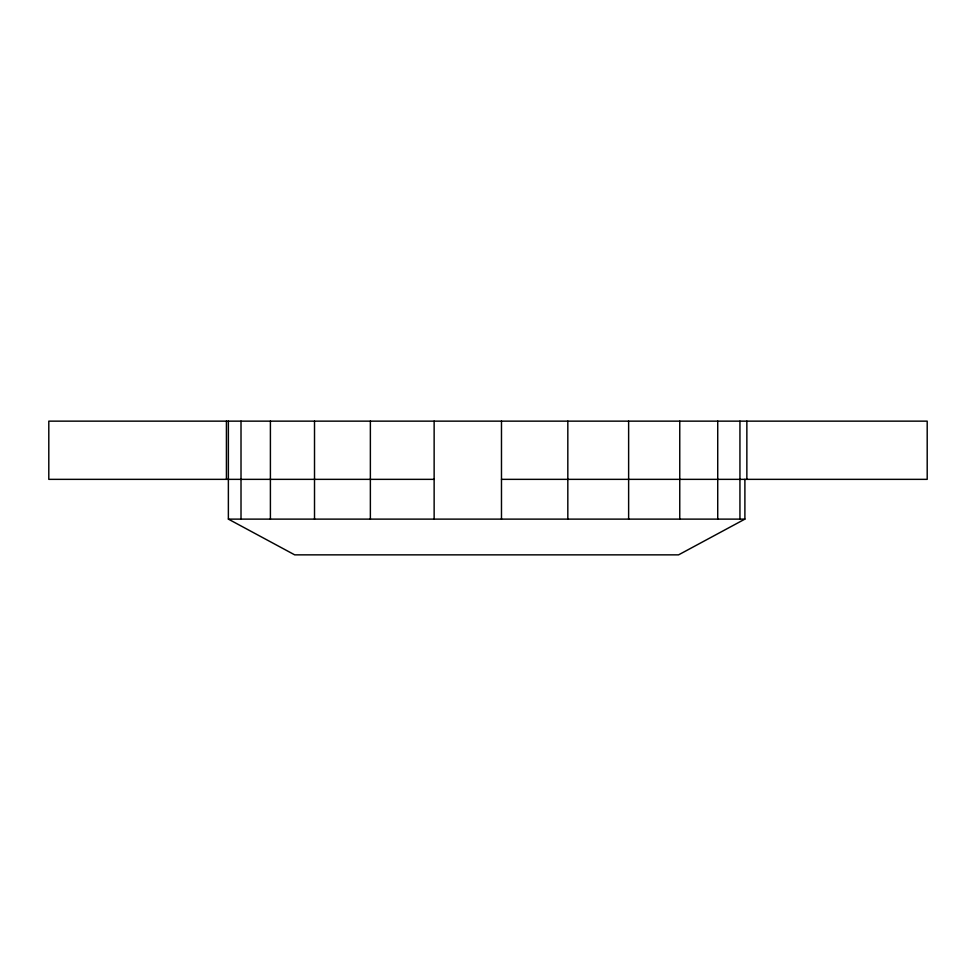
<?xml version="1.0" encoding="UTF-8"?>
<svg xmlns="http://www.w3.org/2000/svg" width="976" height="976" viewBox="0 0 976 976"><rect width="100%" height="100%" fill="white"/><g stroke="black" fill="none" stroke-linecap="round" stroke-linejoin="round"><path stroke-width="1.46" d="M744.895 479.35L744.895 519.122L678.564 554.856L294.715 554.856L228.372 519.122L228.372 421.144M434.137 479.35L48.8 479.35L48.8 421.144L927.2 421.144L927.2 479.35L501.481 479.35M228.372 519.122L744.895 519.122M746.86 421.144L746.86 479.35M739.942 421.144L739.942 519.122M717.726 421.144L717.726 519.122M679.76 421.144L679.76 519.122M628.629 421.144L628.629 519.122M567.825 421.144L567.825 519.122M501.481 421.144L501.481 519.122M434.137 421.144L434.137 519.122M370.368 421.144L370.368 519.122M314.516 421.144L314.516 519.122M270.401 421.144L270.401 519.122M241.011 421.144L241.011 519.122M226.42 421.144L226.42 479.35"/></g></svg>
